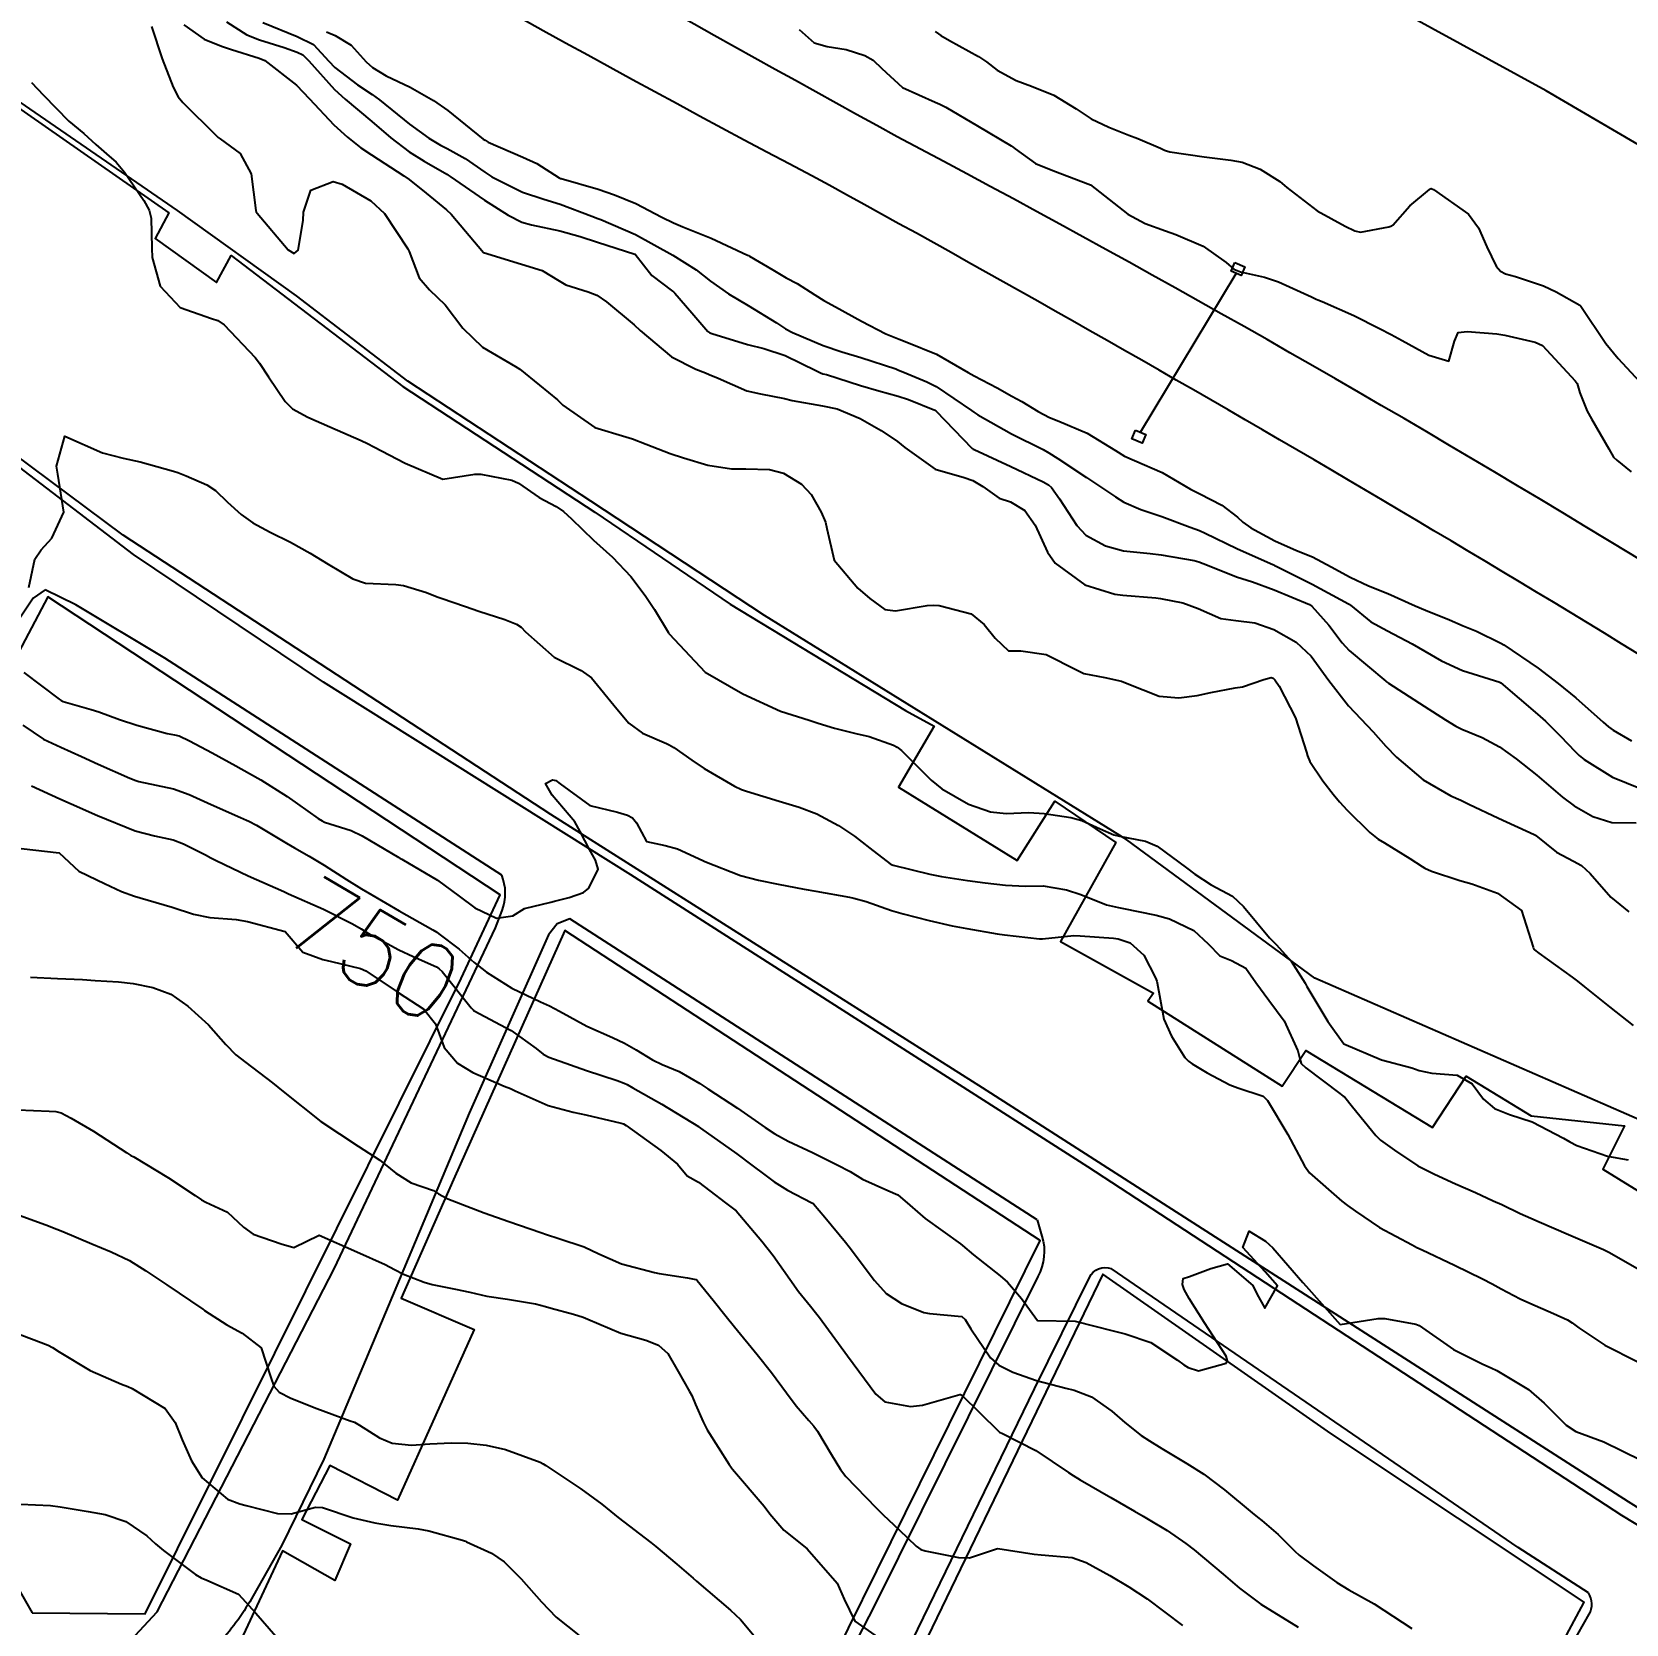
# Model space of a CAD drawing. Header units: metres. Extents: x 318500 to 325275, y 7408834 to 7428799.
# Drawn here: x 320790.5 to 320874.8, y 7409719.3 to 7409803.4 of the extents above; entities that cross this region are included whole.
import ezdxf
from ezdxf.enums import TextEntityAlignment as Align

# ---------------------------------------------------------------- set-up
doc = ezdxf.new("R2010")
doc.units = ezdxf.units.M
doc.header["$MEASUREMENT"] = 0
for name, color, linetype in [('Cotas', 45, 'Continuous'), ('Curvas de Nivel 1m', 11, 'Continuous'), ('Curvas de Nivel 5m', 15, 'Continuous'), ('Divisas', 45, 'Continuous'), ('Edificações', 30, 'Continuous'), ('Linha Férrea', 20, 'Continuous'), ('Pórticos', 45, 'Continuous'), ('Vias Primárias', 230, 'Continuous'), ('Vias Secundárias', 230, 'Continuous')]:
    doc.layers.add(name, color=color, linetype=linetype)
doc.styles.add('Style-STANDARD', font='STANDARD.shx')

msp = doc.modelspace()

# ---------------------------------------------------------------- linework, layer by layer
at = {"layer": 'Curvas de Nivel 1m', "flags": 128}
for points, elevation in [([(320800.812, 7409803.926), (320801.885, 7409803.242), (320802.551, 7409802.979), (320803.863, 7409802.571), (320804.545, 7409802.337), (320804.846, 7409802.179), (320805.167, 7409801.871), (320806.518, 7409800.365), (320807.092, 7409799.841), (320808.493, 7409798.674), (320809.504, 7409797.81), (320810.473, 7409797.066), (320811.255, 7409796.576), (320812.461, 7409795.881), (320812.532, 7409795.84), (320812.634, 7409795.767), (320814.442, 7409794.513), (320815.694, 7409793.727), (320816.424, 7409793.349), (320816.933, 7409793.201), (320818.418, 7409792.888), (320819.502, 7409792.585), (320820.409, 7409792.289), (320822.384, 7409791.656), (320822.4, 7409791.651), (320823.294, 7409790.532), (320824.381, 7409789.705), (320824.439, 7409789.668), (320824.497, 7409789.608), (320825.4, 7409788.559), (320826.25, 7409787.581), (320826.349, 7409787.509), (320826.46, 7409787.467), (320828.34, 7409786.895), (320829.201, 7409786.683), (320830.332, 7409786.301), (320831.993, 7409785.505), (320832.201, 7409785.384), (320832.318, 7409785.345), (320832.52, 7409785.296), (320834.312, 7409784.723), (320835.286, 7409784.441), (320836.307, 7409784.168), (320836.849, 7409783.985), (320838.233, 7409783.421), (320838.299, 7409783.386), (320840.219, 7409781.401), (320840.27, 7409781.367), (320840.324, 7409781.344), (320842.256, 7409780.454), (320843.96, 7409779.628), (320844.242, 7409779.479), (320844.402, 7409779.338), (320844.829, 7409778.739), (320845.749, 7409777.325), (320846.212, 7409776.818), (320847.248, 7409776.261), (320848.201, 7409775.997), (320849.616, 7409775.852), (320850.198, 7409775.787), (320851.949, 7409775.487), (320852.193, 7409775.415), (320852.643, 7409775.233), (320854.181, 7409774.622), (320855.023, 7409774.352), (320856.171, 7409773.935), (320858.026, 7409773.161), (320858.159, 7409773.075), (320859.062, 7409772.059), (320859.768, 7409771.136), (320860.134, 7409770.724), (320862.074, 7409769.101), (320862.11, 7409769.073), (320862.203, 7409769.005), (320864.091, 7409767.782), (320865.221, 7409767.063), (320865.758, 7409766.736), (320866.075, 7409766.581), (320867.163, 7409766.126), (320868.066, 7409765.639), (320868.955, 7409765.011), (320870.047, 7409764.147), (320871.406, 7409762.979), (320872.023, 7409762.52), (320873.009, 7409761.961), (320874.01, 7409761.64), (320875.3, 7409761.631)], 743), ([(320798.558, 7409803.766), (320799.627, 7409803.02), (320800.547, 7409802.654), (320801.085, 7409802.462), (320802.541, 7409802.012), (320802.842, 7409801.897), (320804.52, 7409800.579), (320805.199, 7409799.87), (320806.49, 7409798.498), (320807.211, 7409797.839), (320807.92, 7409797.273), (320808.471, 7409796.901), (320810.183, 7409795.803), (320810.457, 7409795.601), (320811.358, 7409794.875), (320812.433, 7409793.995), (320812.678, 7409793.766), (320814.4, 7409791.74), (320816.394, 7409791.126), (320817.488, 7409790.8), (320818.386, 7409790.257), (320818.744, 7409790.045), (320819.923, 7409789.667), (320820.377, 7409789.491), (320820.892, 7409789.135), (320822.354, 7409787.926), (320822.664, 7409787.635), (320824.33, 7409786.245), (320825.604, 7409785.591), (320826.125, 7409785.389), (320826.317, 7409785.305), (320826.786, 7409785.104), (320828.309, 7409784.449), (320829.034, 7409784.276), (320830.305, 7409784.03), (320830.704, 7409783.924), (320832.301, 7409783.648), (320833.072, 7409783.492), (320834.292, 7409782.977), (320835.403, 7409782.344), (320836.275, 7409781.764), (320836.657, 7409781.444), (320838.253, 7409780.309), (320839.795, 7409779.856), (320840.245, 7409779.708), (320840.771, 7409779.392), (320841.635, 7409778.78), (320842.232, 7409778.575), (320842.999, 7409778.129), (320843.547, 7409777.35), (320844.199, 7409775.921), (320844.598, 7409775.336), (320846.173, 7409774.189), (320847.756, 7409773.707), (320848.165, 7409773.657), (320849.924, 7409773.503), (320850.163, 7409773.475), (320851.337, 7409773.248), (320852.157, 7409772.941), (320853.355, 7409772.425), (320854.151, 7409772.311), (320855.144, 7409772.189), (320856.147, 7409771.836), (320857.329, 7409771.168), (320858.129, 7409770.424), (320859.058, 7409769.146), (320860.09, 7409767.812), (320860.741, 7409767.12), (320861.396, 7409766.433), (320862.066, 7409765.681), (320862.625, 7409765.094), (320864.042, 7409763.9), (320865.506, 7409763.058), (320866.027, 7409762.819), (320866.45, 7409762.617), (320868.013, 7409761.877), (320869.908, 7409761.001), (320869.971, 7409760.972), (320870, 7409760.951), (320871.09, 7409760.078), (320871.986, 7409759.604), (320872.401, 7409759.38), (320872.855, 7409758.957), (320873.961, 7409757.705), (320874.913, 7409756.926)], 744), ([(320802.735, 7409803.898), (320804.553, 7409803.162), (320805.409, 7409802.727), (320806.222, 7409801.855), (320806.535, 7409801.512), (320807.744, 7409800.61), (320808.514, 7409800.097), (320808.894, 7409799.816), (320810.491, 7409798.526), (320811.511, 7409797.785), (320812.123, 7409797.421), (320812.475, 7409797.237), (320813.427, 7409796.713), (320814.462, 7409795.987), (320814.829, 7409795.736), (320816.448, 7409794.938), (320817.582, 7409794.564), (320818.439, 7409794.305), (320820.12, 7409793.665), (320820.428, 7409793.547), (320820.601, 7409793.485), (320822.416, 7409792.706), (320824.4, 7409791.61), (320825.626, 7409790.826), (320826.387, 7409790.237), (320827.331, 7409789.57), (320828.371, 7409788.945), (320829.867, 7409788.028), (320830.353, 7409787.719), (320830.716, 7409787.525), (320832.34, 7409786.84), (320833.32, 7409786.506), (320834.331, 7409786.199), (320836.178, 7409785.596), (320836.321, 7409785.541), (320836.544, 7409785.447), (320837.811, 7409784.923), (320838.312, 7409784.662), (320840.181, 7409783.401), (320840.299, 7409783.318), (320840.515, 7409783.179), (320842.282, 7409782.176), (320843.961, 7409781.345), (320844.268, 7409781.175), (320844.739, 7409780.859), (320846.248, 7409779.868), (320847.1, 7409779.307), (320847.78, 7409778.842), (320848.233, 7409778.561), (320849.123, 7409778.171), (320850.225, 7409777.806), (320851.731, 7409777.245), (320852.217, 7409777.057), (320852.53, 7409776.92), (320854.204, 7409776.111), (320856.124, 7409775.248), (320856.191, 7409775.219), (320856.272, 7409775.179), (320858.176, 7409774.238), (320860.102, 7409773.19), (320860.16, 7409773.157), (320860.202, 7409773.129), (320861.283, 7409772.245), (320862.147, 7409771.765), (320863.456, 7409771.087), (320864.134, 7409770.687), (320865.009, 7409770.185), (320866.119, 7409769.675), (320868.083, 7409769.048), (320868.11, 7409769.038), (320868.136, 7409769.02), (320870.086, 7409767.371), (320870.509, 7409766.994), (320871.291, 7409766.2), (320872.064, 7409765.384), (320872.275, 7409765.18), (320872.552, 7409764.963), (320874.047, 7409764.043), (320875.518, 7409763.445)], 742), ([(320806.103, 7409803.405), (320806.554, 7409803.204), (320807.403, 7409802.692), (320808.194, 7409801.825), (320808.535, 7409801.516), (320809.255, 7409801.087), (320810.52, 7409800.486), (320811.747, 7409799.781), (320812.502, 7409799.243), (320814.372, 7409797.742), (320814.438, 7409797.699), (320814.479, 7409797.673), (320814.639, 7409797.578), (320816.471, 7409796.789), (320817.212, 7409796.454), (320818.39, 7409795.691), (320818.46, 7409795.663), (320818.5, 7409795.649), (320820.451, 7409795.087), (320821.309, 7409794.79), (320822.44, 7409794.334), (320823.808, 7409793.619), (320824.425, 7409793.306), (320824.927, 7409793.098), (320826.414, 7409792.499), (320828.35, 7409791.611), (320828.4, 7409791.587), (320828.453, 7409791.559), (320829.68, 7409790.827), (320830.389, 7409790.415), (320830.968, 7409790.103), (320831.907, 7409789.507), (320832.376, 7409789.215), (320832.985, 7409788.88), (320834.36, 7409788.118), (320835.657, 7409787.46), (320836.346, 7409787.174), (320836.768, 7409787.019), (320838.334, 7409786.37), (320840, 7409785.403), (320840.318, 7409785.228), (320841.531, 7409784.6), (320842.308, 7409784.158), (320842.83, 7409783.887), (320843.7, 7409783.349), (320844.295, 7409783.036), (320844.784, 7409782.844), (320846.283, 7409782.209), (320847.777, 7409781.297), (320848.266, 7409780.994), (320848.783, 7409780.761), (320850.253, 7409780.12), (320851.744, 7409779.245), (320852.238, 7409778.998), (320853.405, 7409778.396), (320854.226, 7409777.772), (320854.518, 7409777.5), (320854.927, 7409777.199), (320856.21, 7409776.511), (320857.355, 7409776.016), (320858.198, 7409775.667), (320859.171, 7409775.145), (320860.182, 7409774.596), (320861.146, 7409774.145), (320862.17, 7409773.742), (320863.619, 7409773.085), (320864.158, 7409772.862), (320865.434, 7409772.342), (320866.15, 7409772.03), (320866.856, 7409771.748), (320868.141, 7409771.117), (320868.301, 7409771.018), (320870.122, 7409769.789), (320871.178, 7409768.984), (320872.099, 7409768.219), (320873.553, 7409766.948), (320873.831, 7409766.697), (320874.076, 7409766.514), (320875.046, 7409765.955)], 741), ([(320838.257, 7409803.425), (320838.425, 7409803.289), (320838.558, 7409803.203), (320839.018, 7409802.953), (320840.547, 7409802.099), (320840.974, 7409801.823), (320841.541, 7409801.385), (320842.532, 7409800.826), (320843.352, 7409800.533), (320844.521, 7409800.055), (320845.714, 7409799.328), (320846.502, 7409798.813), (320847.44, 7409798.361), (320848.49, 7409797.952), (320848.971, 7409797.767), (320850.157, 7409797.265), (320850.367, 7409797.15), (320850.478, 7409797.109), (320850.664, 7409797.072), (320852.476, 7409796.797), (320853.882, 7409796.627), (320854.473, 7409796.517), (320855.431, 7409796.157), (320856.463, 7409795.498), (320856.829, 7409795.176), (320858.442, 7409793.95), (320859.917, 7409793.138), (320860.427, 7409792.897), (320860.734, 7409792.816), (320862.227, 7409793.103), (320862.376, 7409793.155), (320862.431, 7409793.199), (320863.328, 7409794.21), (320864.372, 7409795.081), (320864.428, 7409795.113), (320864.46, 7409795.124), (320864.497, 7409795.116), (320864.583, 7409795.078), (320866.441, 7409793.768), (320866.958, 7409793.042), (320867.41, 7409792.04), (320867.89, 7409791.028), (320868.128, 7409790.755), (320868.396, 7409790.629), (320868.923, 7409790.487), (320870.39, 7409789.989), (320871.07, 7409789.673), (320872.321, 7409788.971), (320872.379, 7409788.91), (320873.691, 7409786.95), (320874.338, 7409786.146), (320875.478, 7409784.928)], 739), ([(320790.52, 7409800.733), (320791.148, 7409800.054), (320792.49, 7409798.677), (320793.281, 7409798.028), (320793.915, 7409797.459), (320794.469, 7409796.957), (320794.987, 7409796.524), (320795.431, 7409795.995), (320796.438, 7409794.49), (320796.729, 7409793.977), (320796.834, 7409793.565), (320796.864, 7409791.975), (320796.884, 7409791.486), (320797.312, 7409789.971), (320798.363, 7409788.849), (320800.024, 7409788.266), (320800.353, 7409788.16), (320800.685, 7409787.925), (320802.325, 7409786.206), (320802.557, 7409785.898), (320803.03, 7409785.175), (320803.912, 7409783.884), (320804.294, 7409783.497), (320805.11, 7409783.045), (320806.28, 7409782.54), (320807.936, 7409781.825), (320808.268, 7409781.663), (320808.603, 7409781.478), (320810.252, 7409780.622), (320812.24, 7409779.77), (320813.942, 7409780.047), (320814.244, 7409780.034), (320815.887, 7409779.724), (320816.238, 7409779.566), (320817.335, 7409778.808), (320818.226, 7409778.338), (320818.617, 7409778.077), (320819.034, 7409777.678), (320820.203, 7409776.553), (320821.2, 7409775.65), (320822.175, 7409774.634), (320822.932, 7409773.628), (320823.421, 7409772.889), (320824.141, 7409771.696), (320824.172, 7409771.641), (320824.197, 7409771.609), (320826.11, 7409769.58), (320828.093, 7409768.446), (320830.08, 7409767.53), (320831.608, 7409767.04), (320832.074, 7409766.89), (320832.931, 7409766.632), (320834.069, 7409766.342), (320834.777, 7409766.18), (320836.063, 7409765.735), (320836.242, 7409765.628), (320836.472, 7409765.444), (320838.037, 7409763.886), (320838.601, 7409763.414), (320840.018, 7409762.61), (320841.188, 7409762.207), (320842.011, 7409762.115), (320843.201, 7409762.163), (320844.012, 7409762.122), (320845.425, 7409761.91), (320846.006, 7409761.743), (320846.977, 7409761.305), (320847.699, 7409760.996), (320847.996, 7409760.914), (320849.376, 7409760.652), (320849.991, 7409760.385), (320851.539, 7409759.244), (320851.975, 7409758.914), (320852.836, 7409758.357), (320853.958, 7409757.753), (320854.556, 7409757.201), (320855.926, 7409755.556), (320856.297, 7409755.174), (320857.073, 7409754.324), (320857.8, 7409753.151), (320857.897, 7409752.975), (320859.001, 7409751.139), (320859.852, 7409749.946), (320861.84, 7409749.1), (320863.444, 7409748.684), (320863.835, 7409748.542), (320864.502, 7409748.395), (320865.832, 7409748.297), (320866.633, 7409747.843), (320867.228, 7409747.029), (320867.813, 7409746.541), (320868.599, 7409746.218), (320869.803, 7409745.826), (320871.455, 7409744.973), (320871.787, 7409744.776), (320872.157, 7409744.592), (320873.776, 7409744.015), (320874.868, 7409743.829)], 746), ([(320790.363, 7409774.058), (320790.682, 7409775.556), (320791.023, 7409776.052), (320791.578, 7409776.667), (320792.22, 7409778.04), (320791.906, 7409780.043), (320791.835, 7409780.456), (320792.27, 7409782.04), (320794.257, 7409781.165), (320795.361, 7409780.886), (320796.251, 7409780.688), (320798.01, 7409780.196), (320798.242, 7409780.122), (320798.683, 7409779.953), (320799.775, 7409779.476), (320800.232, 7409779.176), (320800.87, 7409778.564), (320801.585, 7409777.91), (320802.213, 7409777.465), (320803.122, 7409776.975), (320804.198, 7409776.442), (320805.228, 7409775.864), (320806.182, 7409775.288), (320807.483, 7409774.517), (320808.167, 7409774.277), (320809.763, 7409774.208), (320810.165, 7409774.156), (320811.374, 7409773.782), (320811.946, 7409773.562), (320812.157, 7409773.485), (320813.449, 7409773.047), (320814.151, 7409772.813), (320815.515, 7409772.358), (320816.144, 7409772.115), (320816.38, 7409771.954), (320816.619, 7409771.713), (320818.12, 7409770.371), (320819.553, 7409769.668), (320820.104, 7409769.28), (320821.43, 7409767.646), (320822.073, 7409766.894), (320822.793, 7409766.355), (320824.062, 7409765.819), (320824.206, 7409765.753), (320824.447, 7409765.604), (320825.397, 7409764.936), (320826.044, 7409764.499), (320827.65, 7409763.564), (320828.027, 7409763.383), (320828.292, 7409763.29), (320830.019, 7409762.769), (320831.079, 7409762.449), (320832.009, 7409762.1), (320833.157, 7409761.488), (320833.994, 7409760.924), (320834.808, 7409760.287), (320835.876, 7409759.452), (320835.979, 7409759.41), (320836.032, 7409759.397), (320837.972, 7409758.919), (320838.586, 7409758.798), (320839.968, 7409758.573), (320840.903, 7409758.449), (320841.964, 7409758.336), (320843.029, 7409758.289), (320843.964, 7409758.29), (320845.203, 7409758.086), (320845.958, 7409757.832), (320847.307, 7409757.3), (320847.948, 7409757.149), (320848.113, 7409757.122), (320849.942, 7409756.754), (320850.642, 7409756.55), (320851.93, 7409755.939), (320852.685, 7409755.229), (320853.294, 7409754.6), (320853.912, 7409754.362), (320854.664, 7409753.955), (320855.202, 7409753.19), (320855.886, 7409752.268), (320856.701, 7409751.168), (320857.425, 7409749.577), (320857.517, 7409749.155), (320857.603, 7409748.919), (320857.835, 7409748.686), (320859.629, 7409747.325), (320859.821, 7409747.183), (320859.853, 7409747.163), (320859.895, 7409747.129), (320860.303, 7409746.632), (320861.536, 7409745.104), (320861.787, 7409744.872), (320862.53, 7409744.337), (320863.767, 7409743.516), (320864.632, 7409743.061), (320865.755, 7409742.562), (320866.811, 7409742.095), (320867.746, 7409741.667), (320868.192, 7409741.461), (320869.169, 7409740.999), (320869.736, 7409740.739), (320870.171, 7409740.548), (320871.724, 7409739.875), (320873.568, 7409739.086), (320873.711, 7409739.025), (320873.885, 7409738.937), (320875.695, 7409737.885)], 747), ([(320790.102, 7409769.558), (320791.975, 7409768.148), (320792.081, 7409768.082), (320792.186, 7409768.038), (320793.672, 7409767.612), (320794.075, 7409767.481), (320795.162, 7409767.085), (320796.068, 7409766.775), (320797.686, 7409766.342), (320798.063, 7409766.278), (320798.32, 7409766.213), (320798.854, 7409765.948), (320800.051, 7409765.32), (320801.309, 7409764.643), (320802.035, 7409764.237), (320802.626, 7409763.894), (320804.017, 7409763.009), (320805.656, 7409761.855), (320805.87, 7409761.723), (320805.998, 7409761.668), (320807.394, 7409761.229), (320807.991, 7409760.94), (320809.923, 7409759.801), (320809.979, 7409759.764), (320810.071, 7409759.706), (320811.962, 7409758.592), (320813.102, 7409757.753), (320813.941, 7409757.142), (320815.079, 7409756.583), (320815.935, 7409756.717), (320816.551, 7409757.101), (320817.946, 7409757.435), (320818.143, 7409757.492), (320818.919, 7409757.675), (320819.676, 7409757.942), (320819.958, 7409758.182), (320820.448, 7409759.181), (320820.317, 7409759.657), (320819.986, 7409760.216), (320819.5, 7409761.173), (320819.226, 7409761.672), (320818.021, 7409763.082), (320817.671, 7409763.695), (320818.033, 7409763.898), (320818.206, 7409763.861), (320818.437, 7409763.684), (320820.013, 7409762.534), (320821.465, 7409762.189), (320822.006, 7409762.033), (320822.263, 7409761.895), (320822.483, 7409761.633), (320823.006, 7409760.64), (320823.988, 7409760.421), (320824.646, 7409760.26), (320825.98, 7409759.629), (320826.088, 7409759.579), (320827.969, 7409758.847), (320828.918, 7409758.593), (320829.963, 7409758.385), (320831.338, 7409758.13), (320831.958, 7409758.015), (320833.738, 7409757.697), (320833.953, 7409757.653), (320834.61, 7409757.47), (320835.943, 7409757.001), (320836.569, 7409756.812), (320837.936, 7409756.46), (320839.152, 7409756.187), (320839.93, 7409756.04), (320841.537, 7409755.764), (320841.925, 7409755.71), (320843.773, 7409755.492), (320843.922, 7409755.492), (320845.581, 7409755.667), (320845.925, 7409755.665), (320847.687, 7409755.53), (320847.923, 7409755.493), (320848.554, 7409755.28), (320849.286, 7409754.642), (320849.902, 7409753.438), (320849.975, 7409753.259), (320849.988, 7409753.17), (320850.344, 7409751.253), (320850.737, 7409750.366), (320851.453, 7409749.236), (320851.645, 7409749.04), (320851.837, 7409748.905), (320852.636, 7409748.418), (320853.826, 7409747.793), (320854.252, 7409747.631), (320855.595, 7409747.183), (320855.817, 7409746.96), (320856.893, 7409745.163), (320857.765, 7409743.504), (320858.04, 7409743.147), (320859.745, 7409741.636), (320860.036, 7409741.419), (320860.462, 7409741.119), (320861.727, 7409740.26), (320863.458, 7409739.33), (320863.712, 7409739.204), (320863.995, 7409739.067), (320865.698, 7409738.259), (320867.182, 7409737.534), (320867.684, 7409737.279), (320868.165, 7409737.013), (320869.163, 7409736.486), (320869.673, 7409736.258), (320870.932, 7409735.713), (320871.664, 7409735.384), (320871.919, 7409735.222), (320872.261, 7409734.961), (320873.646, 7409734.037), (320875.382, 7409733.166)], 748), ([(320790.061, 7409766.78), (320791.144, 7409766.049), (320792.054, 7409765.624), (320793.151, 7409765.128), (320794.041, 7409764.726), (320795.705, 7409763.985), (320796.028, 7409763.858), (320796.191, 7409763.815), (320798.022, 7409763.419), (320798.84, 7409763.125), (320800.01, 7409762.598), (320801.552, 7409761.907), (320801.867, 7409761.77), (320801.998, 7409761.711), (320802.398, 7409761.494), (320803.987, 7409760.553), (320804.413, 7409760.302), (320805.182, 7409759.862), (320805.973, 7409759.381), (320807.156, 7409758.638), (320807.955, 7409758.142), (320808.499, 7409757.815), (320809.938, 7409756.97), (320811.723, 7409755.973), (320811.921, 7409755.851), (320812.04, 7409755.768), (320813.109, 7409754.949), (320813.905, 7409754.253), (320814.547, 7409753.734), (320815.888, 7409752.894), (320817.405, 7409752.169), (320817.874, 7409751.968), (320818.408, 7409751.682), (320819.858, 7409750.886), (320821.21, 7409750.286), (320821.845, 7409749.986), (320822.456, 7409749.631), (320823.322, 7409749.105), (320823.833, 7409748.867), (320824.723, 7409748.491), (320825.823, 7409747.861), (320826.245, 7409747.576), (320827.805, 7409746.549), (320829.276, 7409745.538), (320829.785, 7409745.201), (320830.484, 7409744.815), (320831.771, 7409744.221), (320833.248, 7409743.478), (320833.589, 7409743.304), (320833.757, 7409743.207), (320834.419, 7409742.798), (320835.748, 7409742.202), (320836.282, 7409741.978), (320836.927, 7409741.432), (320837.73, 7409740.734), (320839.591, 7409739.392), (320839.709, 7409739.293), (320840.281, 7409738.805), (320841.685, 7409737.703), (320842.084, 7409737.364), (320842.814, 7409736.495), (320843.66, 7409735.34), (320845.66, 7409735.31), (320847.653, 7409734.794), (320848.289, 7409734.642), (320849.644, 7409734.17), (320851.054, 7409733.239), (320851.39, 7409732.997), (320851.624, 7409732.853), (320852.171, 7409732.675), (320853.628, 7409733.095), (320853.707, 7409733.209), (320853.634, 7409733.465), (320852.494, 7409735.222), (320851.673, 7409736.51), (320851.413, 7409736.97), (320851.324, 7409737.235), (320851.357, 7409737.563), (320851.686, 7409737.658), (320852.819, 7409738.093), (320853.697, 7409738.333), (320855.045, 7409737.19), (320855.246, 7409736.756), (320855.668, 7409735.999), (320856.348, 7409737.17), (320855.691, 7409737.91), (320854.519, 7409739.198), (320854.854, 7409740.062), (320855.715, 7409739.536), (320856.096, 7409739.174), (320857.683, 7409737.341), (320857.857, 7409737.148), (320859.66, 7409735.13), (320861.664, 7409735.454), (320862.01, 7409735.441), (320863.661, 7409735.149), (320863.835, 7409735.068), (320865.641, 7409733.801), (320867.185, 7409733.027), (320867.627, 7409732.847), (320867.938, 7409732.702), (320869.611, 7409731.701), (320870.427, 7409730.982), (320871.588, 7409729.82), (320872.106, 7409729.483), (320873.58, 7409728.94), (320875.566, 7409727.961)], 749), ([(320789.973, 7409760.276), (320791.97, 7409760.04), (320793.012, 7409759.076), (320793.956, 7409758.61), (320794.37, 7409758.42), (320795.27, 7409757.99), (320795.947, 7409757.752), (320796.258, 7409757.665), (320797.938, 7409757.163), (320799.068, 7409756.808), (320799.93, 7409756.624), (320801.319, 7409756.519), (320801.928, 7409756.418), (320803.92, 7409755.88), (320804.847, 7409754.803), (320805.906, 7409754.409), (320806.365, 7409754.304), (320807.901, 7409753.938), (320808.177, 7409753.817), (320809.883, 7409752.66), (320811.239, 7409751.779), (320811.859, 7409751.01), (320812.317, 7409749.763), (320813.017, 7409748.938), (320813.827, 7409748.443), (320815.48, 7409747.723), (320815.818, 7409747.586), (320816.069, 7409747.463), (320817.805, 7409746.688), (320819.126, 7409746.345), (320819.798, 7409746.199), (320821.672, 7409745.761), (320821.791, 7409745.72), (320821.934, 7409745.638), (320823.771, 7409744.326), (320824.645, 7409743.597), (320825.152, 7409742.987), (320825.751, 7409742.653), (320826.355, 7409742.183), (320827.184, 7409741.558), (320827.734, 7409741.132), (320829.104, 7409739.536), (320829.699, 7409738.765), (320830.571, 7409737.517), (320831.031, 7409736.867), (320831.666, 7409736.101), (320831.937, 7409735.77), (320832.141, 7409735.493), (320833.63, 7409733.47), (320835.121, 7409731.455), (320835.596, 7409731.045), (320836.956, 7409730.792), (320837.595, 7409730.873), (320839.442, 7409731.392), (320839.563, 7409731.428), (320839.601, 7409731.427), (320839.672, 7409731.389), (320841.581, 7409729.517), (320841.663, 7409729.451), (320841.808, 7409729.367), (320843.567, 7409728.466), (320845.296, 7409727.314), (320845.548, 7409727.147), (320845.918, 7409726.933), (320847.531, 7409725.998), (320848.782, 7409725.271), (320849.252, 7409724.999), (320849.516, 7409724.844), (320850.507, 7409724.242), (320851.503, 7409723.566), (320851.945, 7409723.226), (320853.481, 7409721.935), (320854.34, 7409721.197), (320855.458, 7409720.359), (320857.44, 7409719.15)], 751), ([(320790.463, 7409753.475), (320791.884, 7409753.412), (320793.21, 7409753.347), (320793.883, 7409753.306), (320795.116, 7409753.225), (320795.882, 7409753.131), (320796.923, 7409752.926), (320797.879, 7409752.568), (320798.777, 7409751.946), (320799.855, 7409750.953), (320800.771, 7409749.916), (320801.3, 7409749.375), (320801.831, 7409748.968), (320803.243, 7409747.886), (320803.813, 7409747.427), (320805.79, 7409745.85), (320807.771, 7409744.546), (320808.918, 7409743.808), (320809.753, 7409743.122), (320810.565, 7409742.604), (320811.744, 7409742.199), (320812.015, 7409742.038), (320812.512, 7409741.758), (320813.733, 7409741.298), (320814.428, 7409741.035), (320815.723, 7409740.575), (320817.427, 7409739.981), (320817.713, 7409739.889), (320818.375, 7409739.68), (320819.704, 7409739.228), (320820.48, 7409738.867), (320821.691, 7409738.339), (320823.427, 7409737.869), (320823.683, 7409737.825), (320825.174, 7409737.588), (320825.603, 7409737.505), (320825.679, 7409737.459), (320826.52, 7409736.419), (320827.209, 7409735.557), (320827.652, 7409735.014), (320828.853, 7409733.538), (320829.616, 7409732.586), (320830.409, 7409731.518), (320830.909, 7409730.826), (320831.586, 7409730.052), (320831.845, 7409729.758), (320832.031, 7409729.493), (320832.768, 7409728.275), (320833.249, 7409727.475), (320833.545, 7409727.104), (320835.146, 7409725.454), (320835.516, 7409725.083), (320836.352, 7409724.281), (320837.256, 7409723.424), (320837.498, 7409723.254), (320837.735, 7409723.178), (320839.491, 7409722.823), (320840.062, 7409722.814), (320841.499, 7409723.286), (320841.574, 7409723.294), (320843.495, 7409723.005), (320843.857, 7409722.972), (320845.493, 7409722.817), (320846.237, 7409722.554), (320847.479, 7409721.872), (320848.493, 7409721.275), (320849.461, 7409720.639), (320851.325, 7409719.232)], 752), ([(320789.794, 7409746.461), (320791.446, 7409746.391), (320791.793, 7409746.381), (320792.072, 7409746.315), (320792.603, 7409746.028), (320793.78, 7409745.335), (320795.549, 7409744.198), (320795.761, 7409744.063), (320795.914, 7409743.978), (320797.744, 7409742.883), (320799.15, 7409741.939), (320799.501, 7409741.706), (320799.727, 7409741.599), (320800.863, 7409741.054), (320801.714, 7409740.272), (320802.231, 7409739.895), (320803.703, 7409739.382), (320804.366, 7409739.204), (320805.71, 7409739.85), (320807.697, 7409738.976), (320809.194, 7409738.298), (320809.683, 7409738.027), (320810.158, 7409737.793), (320811.258, 7409737.359), (320811.675, 7409737.238), (320812.919, 7409736.998), (320813.671, 7409736.834), (320814.577, 7409736.634), (320815.668, 7409736.463), (320817.142, 7409736.218), (320817.664, 7409736.08), (320817.968, 7409735.99), (320819.155, 7409735.668), (320819.658, 7409735.513), (320819.897, 7409735.416), (320821.646, 7409734.676), (320822.961, 7409734.296), (320823.637, 7409734.045), (320824.133, 7409733.602), (320824.674, 7409732.653), (320825.281, 7409731.585), (320825.392, 7409731.377), (320825.593, 7409730.912), (320825.996, 7409729.986), (320826.211, 7409729.571), (320827.369, 7409727.737), (320827.499, 7409727.551), (320827.549, 7409727.486), (320829.217, 7409725.533), (320829.516, 7409725.136), (320830.258, 7409724.269), (320831.217, 7409723.504), (320831.497, 7409723.28), (320833.079, 7409721.476), (320833.457, 7409720.62), (320834.017, 7409719.464), (320835.43, 7409718.466)], 753), ([(320789.719, 7409740.962), (320791.418, 7409740.338), (320791.712, 7409740.221), (320791.842, 7409740.169), (320792.169, 7409740.033), (320793.701, 7409739.396), (320794.716, 7409738.974), (320795.688, 7409738.501), (320796.557, 7409737.971), (320797.669, 7409737.226), (320799.571, 7409735.931), (320799.616, 7409735.897), (320799.649, 7409735.877), (320800.838, 7409735.108), (320801.638, 7409734.677), (320802.64, 7409733.89), (320803.155, 7409732.328), (320803.321, 7409731.874), (320803.595, 7409731.554), (320804.212, 7409731.243), (320805.583, 7409730.69), (320807.351, 7409730.046), (320807.572, 7409729.969), (320807.844, 7409729.816), (320808.901, 7409729.138), (320809.561, 7409728.869), (320810.589, 7409728.751), (320811.561, 7409728.827), (320812.699, 7409728.885), (320813.567, 7409728.861), (320814.531, 7409728.76), (320815.562, 7409728.523), (320817.394, 7409727.85), (320817.551, 7409727.774), (320817.693, 7409727.688), (320819.532, 7409726.449), (320820.646, 7409725.643), (320821.125, 7409725.245), (320821.513, 7409724.928), (320823.24, 7409723.613), (320823.497, 7409723.409), (320824.608, 7409722.468), (320825.472, 7409721.733), (320825.654, 7409721.577), (320827.447, 7409720.05), (320827.975, 7409719.545), (320829.423, 7409717.83)], 754), ([(320789.924, 7409725.643), (320791.513, 7409725.565), (320792.032, 7409725.505), (320793.509, 7409725.26), (320794.403, 7409725.1), (320795.501, 7409724.718), (320796.603, 7409723.963), (320797.069, 7409723.539), (320797.482, 7409723.187), (320799.185, 7409721.933), (320799.467, 7409721.749), (320799.769, 7409721.622), (320801.455, 7409720.893), (320802.369, 7409719.886), (320803.422, 7409718.673)], 756)]:
    msp.add_lwpolyline(points, dxfattribs=dict(at, elevation=elevation))
at = {"layer": 'Curvas de Nivel 5m', "flags": 128}
for points, elevation in [([(320796.847, 7409803.687), (320797.423, 7409801.971), (320798.003, 7409800.479), (320798.265, 7409799.962), (320798.506, 7409799.668), (320800.261, 7409797.933), (320800.374, 7409797.826), (320800.478, 7409797.758), (320801.533, 7409796.977), (320802.118, 7409795.905), (320802.363, 7409793.969), (320802.379, 7409793.901), (320802.429, 7409793.821), (320804.074, 7409791.883), (320804.398, 7409791.695), (320804.594, 7409791.877), (320804.866, 7409793.43), (320804.878, 7409793.873), (320805.275, 7409795.041), (320806.455, 7409795.49), (320806.933, 7409795.363), (320808.44, 7409794.485), (320809.164, 7409793.813), (320810.402, 7409791.934), (320810.46, 7409791.799), (320811.002, 7409790.407), (320811.539, 7409789.783), (320812.368, 7409788.976), (320813.296, 7409787.756), (320814.335, 7409786.752), (320816.089, 7409785.722), (320816.319, 7409785.58), (320817.351, 7409784.745), (320818.303, 7409783.958), (320818.442, 7409783.828), (320818.583, 7409783.686), (320820.283, 7409782.504), (320821.911, 7409782.009), (320822.274, 7409781.914), (320822.995, 7409781.629), (320824.263, 7409781.129), (320824.96, 7409780.899), (320826.254, 7409780.515), (320827.498, 7409780.321), (320828.251, 7409780.319), (320829.501, 7409780.291), (320830.248, 7409780.087), (320831.194, 7409779.516), (320831.697, 7409778.971), (320832.225, 7409778.041), (320832.471, 7409777.497), (320832.534, 7409777.178), (320832.927, 7409775.493), (320834.168, 7409774.025), (320834.806, 7409773.47), (320835.594, 7409772.898), (320836.154, 7409772.821), (320837.832, 7409773.1), (320838.157, 7409773.126), (320838.465, 7409773.109), (320840.153, 7409772.669), (320840.852, 7409772.094), (320841.425, 7409771.381), (320842.13, 7409770.718), (320842.787, 7409770.704), (320844.128, 7409770.521), (320845.751, 7409769.688), (320846.113, 7409769.521), (320847.225, 7409769.303), (320848.107, 7409769.11), (320848.398, 7409768.993), (320850.096, 7409768.322), (320851.126, 7409768.219), (320852.097, 7409768.346), (320852.814, 7409768.515), (320854.103, 7409768.751), (320854.492, 7409768.816), (320855.617, 7409769.187), (320856.001, 7409769.293), (320856.111, 7409769.26), (320856.204, 7409769.179), (320856.433, 7409768.849), (320857.3, 7409767.168), (320857.873, 7409765.35), (320857.921, 7409765.161), (320858.055, 7409764.859), (320858.738, 7409763.847), (320859.279, 7409763.141), (320859.616, 7409762.728), (320860.017, 7409762.294), (320861.223, 7409761.112), (320861.654, 7409760.763), (320861.995, 7409760.562), (320863.336, 7409759.737), (320863.982, 7409759.312), (320864.127, 7409759.224), (320864.483, 7409759.072), (320865.973, 7409758.586), (320866.611, 7409758.4), (320867.963, 7409757.915), (320869.242, 7409757.001), (320869.855, 7409755.057), (320869.865, 7409754.991), (320869.885, 7409754.956), (320869.919, 7409754.926), (320870.16, 7409754.745), (320871.905, 7409753.474), (320872.193, 7409753.256), (320872.56, 7409752.96), (320873.884, 7409751.904), (320875.136, 7409750.921)], 745), ([(320831.065, 7409803.522), (320831.866, 7409802.824), (320832.551, 7409802.629), (320833.563, 7409802.476), (320834.547, 7409802.157), (320834.976, 7409801.905), (320835.441, 7409801.466), (320836.525, 7409800.47), (320838.258, 7409799.68), (320838.512, 7409799.576), (320838.814, 7409799.417), (320840.496, 7409798.434), (320842.278, 7409797.373), (320842.397, 7409797.289), (320842.478, 7409797.217), (320843.565, 7409796.448), (320844.467, 7409796.085), (320846.46, 7409795.32), (320848.437, 7409793.776), (320849.344, 7409793.276), (320850.424, 7409792.884), (320850.976, 7409792.701), (320852.413, 7409792.085), (320853.637, 7409791.221), (320854.045, 7409790.863), (320854.395, 7409790.722), (320855.649, 7409790.448), (320856.39, 7409790.195), (320858.144, 7409789.401), (320858.381, 7409789.281), (320858.467, 7409789.245), (320858.712, 7409789.155), (320860.369, 7409788.428), (320861.728, 7409787.741), (320862.355, 7409787.41), (320862.937, 7409787.094), (320864.339, 7409786.334), (320865.39, 7409786.008), (320865.688, 7409787.06), (320865.888, 7409787.526), (320866.358, 7409787.578), (320867.929, 7409787.453), (320868.355, 7409787.376), (320869.953, 7409787.004), (320870.348, 7409786.835), (320872.075, 7409784.974), (320872.178, 7409784.832), (320872.314, 7409784.33), (320872.7, 7409783.361), (320872.932, 7409782.961), (320873.842, 7409781.381), (320874.101, 7409780.943), (320874.268, 7409780.782), (320875.033, 7409780.157)], 740), ([(320790.507, 7409763.571), (320792.013, 7409762.888), (320792.602, 7409762.624), (320794, 7409762.01), (320795.988, 7409761.21), (320797.018, 7409760.942), (320797.988, 7409760.728), (320798.548, 7409760.514), (320799.705, 7409759.934), (320799.978, 7409759.785), (320800.267, 7409759.634), (320801.964, 7409758.833), (320803.835, 7409757.997), (320803.951, 7409757.939), (320804.083, 7409757.878), (320805.938, 7409757.061), (320807.469, 7409756.285), (320807.923, 7409756.018), (320808.258, 7409755.817), (320809.911, 7409754.911), (320810.676, 7409754.557), (320811.903, 7409754.022), (320812.056, 7409753.922), (320812.207, 7409753.765), (320813.75, 7409751.863), (320813.852, 7409751.74), (320813.87, 7409751.722), (320813.908, 7409751.701), (320815.854, 7409750.651), (320817.18, 7409749.7), (320817.545, 7409749.402), (320817.836, 7409749.243), (320818.995, 7409748.836), (320819.829, 7409748.552), (320821.45, 7409748.018), (320821.822, 7409747.877), (320821.981, 7409747.797), (320822.282, 7409747.633), (320823.807, 7409746.758), (320825.756, 7409745.581), (320825.79, 7409745.558), (320825.866, 7409745.502), (320827.769, 7409744.135), (320828.578, 7409743.548), (320829.253, 7409743.033), (320829.751, 7409742.666), (320830.449, 7409742.221), (320831.741, 7409741.555), (320831.775, 7409741.534), (320831.825, 7409741.499), (320832.42, 7409740.799), (320833.525, 7409739.473), (320833.707, 7409739.24), (320835.054, 7409737.456), (320835.673, 7409736.765), (320836.471, 7409736.241), (320837.664, 7409735.771), (320837.964, 7409735.717), (320839.662, 7409735.545), (320839.835, 7409735.388), (320840.142, 7409734.895), (320841.172, 7409733.375), (320841.624, 7409732.981), (320842.36, 7409732.618), (320843.613, 7409732.175), (320845.157, 7409731.766), (320845.605, 7409731.657), (320846.512, 7409731.301), (320847.593, 7409730.555), (320848.269, 7409729.962), (320849.138, 7409729.267), (320849.576, 7409728.978), (320850.234, 7409728.586), (320851.558, 7409727.796), (320852.444, 7409727.221), (320853.538, 7409726.397), (320855.009, 7409725.188), (320855.293, 7409724.959), (320855.516, 7409724.782), (320856.372, 7409724.031), (320857.265, 7409723.154), (320857.497, 7409722.943), (320858.251, 7409722.38), (320859.476, 7409721.504), (320860.119, 7409721.12), (320861.459, 7409720.369), (320863.44, 7409719.07)], 750), ([(320789.636, 7409734.706), (320791.388, 7409734.042), (320791.628, 7409733.922), (320791.966, 7409733.693), (320793.61, 7409732.706), (320795.258, 7409731.985), (320795.598, 7409731.849), (320795.827, 7409731.746), (320797.581, 7409730.688), (320798.11, 7409729.945), (320798.47, 7409729.032), (320798.96, 7409727.936), (320799.537, 7409727.037), (320800.866, 7409725.91), (320801.516, 7409725.657), (320801.845, 7409725.565), (320803.509, 7409725.147), (320804.235, 7409725.136), (320805.515, 7409725.488), (320805.895, 7409725.464), (320807.507, 7409724.923), (320808.647, 7409724.659), (320809.501, 7409724.52), (320810.944, 7409724.33), (320811.497, 7409724.227), (320813.276, 7409723.743), (320813.435, 7409723.686), (320813.489, 7409723.654), (320814.807, 7409723.044), (320815.479, 7409722.603), (320816.375, 7409721.701), (320817.452, 7409720.486), (320818.235, 7409719.678), (320819.426, 7409718.728)], 755)]:
    msp.add_lwpolyline(points, dxfattribs=dict(at, elevation=elevation))
at = {"layer": 'Divisas'}
for points in [[(320995.958, 7409706.756), (320985.505, 7409717), (320974.56, 7409726.769), (320956.83, 7409741.984), (320945.878, 7409750.998), (320940.296, 7409755.398), (320916.009, 7409771.526), (320894.786, 7409785.488), (320883.391, 7409792.769), (320870.531, 7409800.29), (320858.415, 7409806.927)], [(320916.762, 7409713.84), (320906.581, 7409722.786), (320902.929, 7409726.161), (320896.411, 7409731.849), (320888.27, 7409738.407), (320886.851, 7409739.628), (320876.727, 7409745.397), (320858.321, 7409753.423), (320848.376, 7409760.73), (320829.239, 7409772.572), (320820.057, 7409778.623), (320810.389, 7409784.954), (320804.521, 7409789.458), (320798.22, 7409793.96), (320787.744, 7409801.167)]]:
    msp.add_lwpolyline(points, dxfattribs=at)
at = {"layer": 'Edificações'}
for points in [[(320787.491, 7409801.015), (320797.762, 7409793.842), (320797.052, 7409792.488), (320800.28, 7409790.165), (320801.054, 7409791.584), (320810.136, 7409784.664), (320820.28, 7409778.042), (320827.422, 7409773.18), (320836.698, 7409767.553), (320838.199, 7409766.738), (320836.319, 7409763.502), (320842.586, 7409759.639), (320844.571, 7409762.771), (320847.809, 7409760.578), (320844.884, 7409755.358), (320849.801, 7409752.631), (320849.488, 7409752.213), (320856.591, 7409747.724), (320857.844, 7409749.603), (320864.529, 7409745.532), (320866.305, 7409748.246), (320869.752, 7409746.158), (320874.675, 7409745.627), (320873.526, 7409743.33), (320876.242, 7409741.66)], [(320989.198, 7409605.426), (320986.893, 7409611.517), (320988.364, 7409612.093), (320986.509, 7409617.144), (320987.277, 7409617.464), (320984.204, 7409625.601), (320981.257, 7409631.11), (320978.698, 7409635.138), (320971.1, 7409646.419), (320965.867, 7409653.199), (320955.395, 7409664.183), (320950.26, 7409668.912), (320947.285, 7409672.5), (320942.67, 7409676.191), (320930.554, 7409685.742), (320912.516, 7409700.195), (320913.025, 7409700.932), (320896.539, 7409712.261), (320874.883, 7409725.77), (320840.75, 7409747.627), (320817.95, 7409762.067), (320795.363, 7409776.822), (320788.557, 7409781.88)], [(320830.649, 7409712.961), (320838.196, 7409728.237), (320843.812, 7409739.56), (320818.696, 7409755.934), (320812.803, 7409742.781), (320810.037, 7409736.513), (320813.9, 7409734.858), (320809.853, 7409725.85), (320806.266, 7409727.688), (320804.791, 7409724.827), (320807.366, 7409723.54), (320806.538, 7409721.609), (320803.779, 7409723.172), (320800.466, 7409716.089)]]:
    msp.add_lwpolyline(points, dxfattribs=at)
for points in [[(320790.545, 7409719.909), (320796.517, 7409719.85), (320803.372, 7409733.613), (320813.211, 7409753.407), (320815.273, 7409757.823), (320791.381, 7409773.563), (320788.095, 7409767.377), (320781.255, 7409752.572), (320776.567, 7409741.321), (320784.343, 7409730.727)], [(320821.176, 7409685.416), (320824.957, 7409683.603), (320824.579, 7409682.847), (320828.738, 7409680.957), (320828.284, 7409680.201), (320834.106, 7409677.329), (320834.409, 7409678.312), (320846.81, 7409672.039), (320853.324, 7409685.116), (320868.532, 7409714.549), (320869.213, 7409714.247), (320872.544, 7409720.458), (320859.159, 7409729.376), (320847.117, 7409737.788), (320836.854, 7409716.537)]]:
    msp.add_lwpolyline(points, close=True, dxfattribs=at)
at = {"layer": 'Linha Férrea'}
for points in [[(321000, 7409665.789, 0.078197), (320889.691, 7409761.645, 0.016428), (320831.735, 7409795.8, -0.029281), (320758.162, 7409840.189, -0.075107), (320633.213, 7409959.145, -0.038123), (320591.245, 7410019.369), (320569.878, 7410055.984), (320528.944, 7410130.121, 0.044252), (320455.674, 7410238.482), (320423.409, 7410279.545, -0.076357), (320336.109, 7410440.077, -0.029288), (320307.678, 7410537.206, 0.027041), (320278.586, 7410637.586, 0.100983), (320172.348, 7410808.477, 0.013159)], [(321000, 7409672.461, 0.064653), (320912.297, 7409751.466, 0.030753), (320836.249, 7409797.862, -0.016147), (320768.63, 7409837.796, -0.116635), (320583.997, 7410039.771), (320542.786, 7410113.919, 0.026405), (320494.03, 7410193.917, 0.017029), (320443.189, 7410260.7), (320429.493, 7410278.025, -0.097268), (320322.982, 7410493.451), (320310.757, 7410540.446), (320304.231, 7410567.008, 0.019913), (320282.851, 7410638.027, 0.100687), (320180.06, 7410806.177, 0.011092)]]:
    msp.add_lwpolyline(points, format="xyb", dxfattribs=at)
at = {"layer": 'Pórticos'}
msp.add_lwpolyline([(320849.114, 7409782.253), (320854.155, 7409790.643)], dxfattribs=at)
for points in [[(320854.083, 7409791.215), (320854.615, 7409790.99), (320854.421, 7409790.53), (320853.889, 7409790.755)], [(320848.848, 7409782.365), (320849.38, 7409782.14), (320849.186, 7409781.681), (320848.654, 7409781.905)]]:
    msp.add_lwpolyline(points, close=True, dxfattribs=at)
at = {"layer": 'Vias Primárias'}
for points in [[(320982.594, 7409580.98), (320984.228, 7409589.647), (320985.663, 7409602.56), (320985.901, 7409609.125), (320985.902, 7409612.007), (320985.424, 7409614.871), (320982.797, 7409625.494), (320978.255, 7409634.111), (320967.627, 7409649.27), (320957.822, 7409660.28), (320946.238, 7409671.022), (320932.845, 7409682.029), (320909.899, 7409701.382), (320899.009, 7409709.53), (320892.083, 7409714.423), (320874.528, 7409725.046), (320846.32, 7409743.46), (320822.178, 7409758.873), (320805.937, 7409769.054), (320795.906, 7409775.806), (320789.293, 7409780.853)], [(320815.355, 7409758.868), (320797.562, 7409770.328), (320792.853, 7409773.138), (320791.238, 7409773.937)], [(320843.639, 7409740.649), (320818.957, 7409756.547)], [(320872.768, 7409720.949), (320869.058, 7409723.351), (320847.562, 7409738.084)]]:
    msp.add_lwpolyline(points, dxfattribs=at)
at = {"layer": 'Vias Secundárias'}
for points in [[(320791.238, 7409773.937), (320790.604, 7409773.483), (320789.816, 7409772.338), (320780.116, 7409751.507), (320775.903, 7409742.169, 0.179451), (320775.732, 7409739.695, -3.924808)], [(320789.656, 7409716.966), (320791.155, 7409717.081), (320793.576, 7409717.657), (320795.997, 7409718.695), (320797.15, 7409719.962), (320806.497, 7409738.076), (320815.033, 7409756.075), (320815.379, 7409756.997, 0.188059), (320815.355, 7409758.868, 1.928348)], [(320818.957, 7409756.547), (320818.288, 7409756.295), (320817.823, 7409755.714), (320813.634, 7409746.294), (320808.164, 7409733.248), (320805.953, 7409728.015), (320803.743, 7409723.48), (320802.23, 7409720.805, -0.052963), (320800.485, 7409718.363, -0.240302), (320797.809, 7409717.317), (320796.762, 7409717.782), (320795.831, 7409717.084), (320791.875, 7409715.572, 0.288629), (320791.177, 7409714.642, 1.085323)], [(320843.639, 7409740.649), (320843.901, 7409739.795, -0.202766), (320843.679, 7409737.658), (320835.092, 7409720.357), (320821.213, 7409693.351), (320817.667, 7409686.379, -0.315055), (320815.894, 7409685.434, -0.886085)], [(320820.603, 7409683.128), (320820.529, 7409683.649, -0.119002), (320820.678, 7409685.21), (320835.004, 7409714.209), (320843.497, 7409731.729), (320846.406, 7409737.617, -0.380742), (320847.562, 7409738.084, 0.173284)], [(320846.171, 7409670.553), (320846.801, 7409670.94), (320847.431, 7409671.57), (320848.497, 7409673.362), (320860.423, 7409697.156), (320870.119, 7409715.076), (320872.809, 7409719.822, 0.283342), (320872.768, 7409720.949, 0.278734)]]:
    msp.add_lwpolyline(points, format="xyb", dxfattribs=at)

# ---------------------------------------------------------------- texts
at = {"layer": 'Cotas', "style": 'Style-STANDARD'}
msp.add_text('750', height=4, rotation=329.49009, dxfattribs=at).set_placement((320808.599, 7409754.904, 750), align=Align.MIDDLE_CENTER)

doc.saveas('drawing.dxf')
